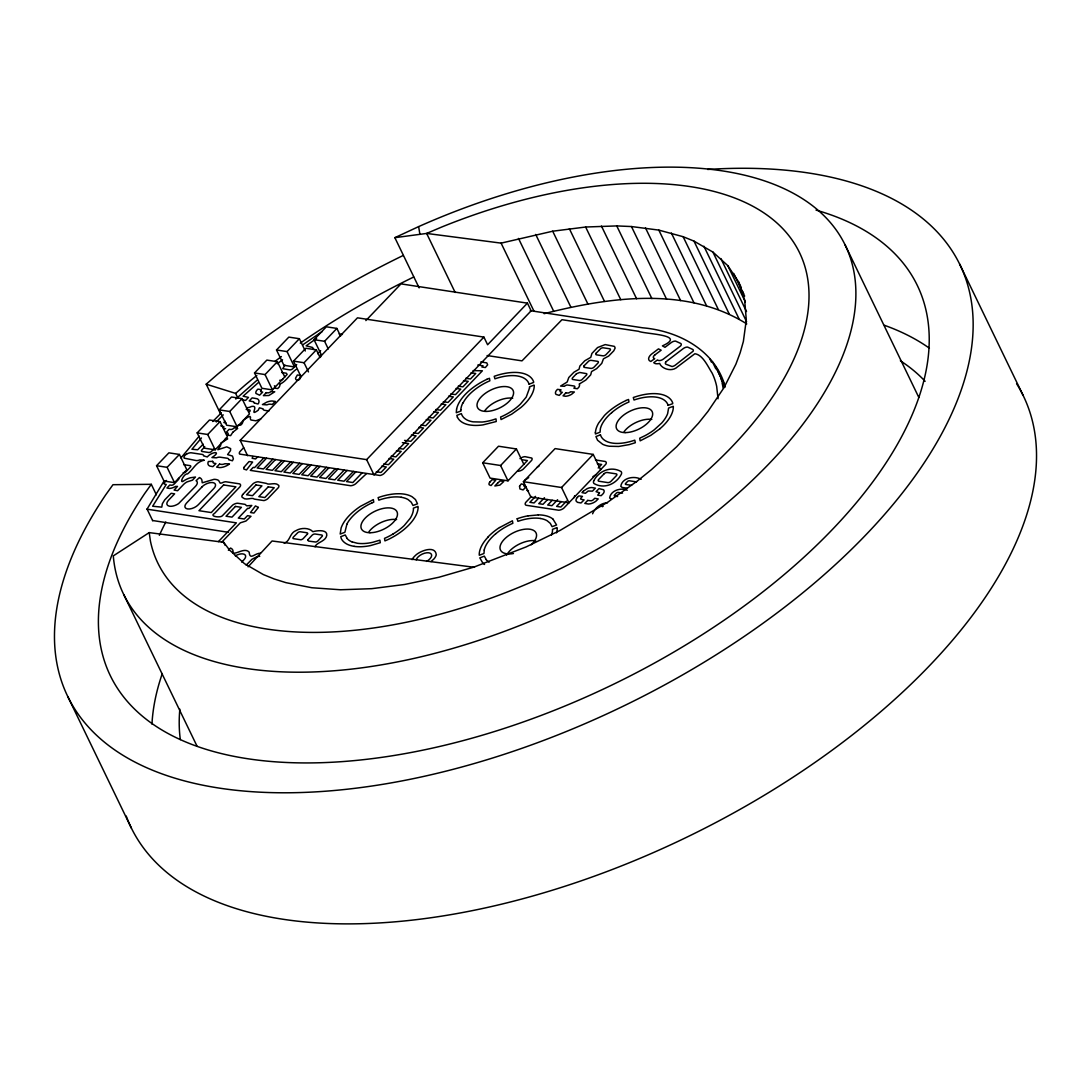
<?xml version="1.0" encoding="UTF-8"?>
<svg xmlns="http://www.w3.org/2000/svg" width="1091" height="1091" viewBox="0 0 1091 1091"><rect width="100%" height="100%" fill="white"/><g stroke="black" fill="none" stroke-linecap="round" stroke-linejoin="round"><path stroke-width="1.5" d="M220.709 443.369L220.6 445.714L217.845 449.71L226.751 446.86L230.624 448.606L230.515 450.583L227.583 454.606L232.478 456.065L233.379 458.861L232.41 460.784L228.769 459.734A4.95 2.509 -25.8 0 0 227.146 458.22L220.096 457.184A4.937 2.496 -25.8 0 0 216.441 457.825L211.94 457.538C222.428 450.719 211.845 451.456 207.29 456.952L203.649 455.902A4.95 2.509 -25.8 0 0 202.026 454.401L191.471 452.82A4.923 2.496 -25.8 0 0 186.575 454.115M456.57 409.043L456.283 412.725L460.975 410.993L460.961 409.684M484.268 550.055L483.954 553.505L479.276 555.251L479.249 553.819A42.14 21.329 -25.8 0 1 486.081 539.295L488.304 536.854M592.577 513.793C594.854 508.051 601.059 502.842 607.469 502.842M346.87 524.321L344.879 532.313L340.187 534.045L341.115 528.017A42.154 21.329 -25.8 0 1 360.507 506.306L373.354 499.596L373.763 502.133L371.922 502.924M218.418 541.613L236.365 522.862L147.026 509.17L164.1 480.954M274.673 387.591L275.191 386.432L274.387 385.791M249.607 411.689L250.03 411.075A2.468 1.255 -25.8 0 0 249.321 409.889L246.157 409.398M156.381 494.823L151.308 484.309L144.68 493.541A448.196 226.805 -25.8 0 0 282.951 762.309A448.196 226.805 -25.8 0 0 831.015 530.908A448.196 226.805 -25.8 0 0 816.041 210.099M180.956 457.893L199.176 436.182M573.784 497.782L574.111 497.401A5.073 2.564 -25.8 0 0 574.616 495.696M201.44 437.968L191.948 449.247L197.635 449.778L203.226 444.201M248.107 566.815L272.054 540.986L474.462 567.32M156.559 465.707L168.873 452.833L179.415 454.442L186.82 469.771L174.505 482.645L163.977 481.036L156.559 465.707L167.1 467.316L179.415 454.442M197.185 432.882L209.499 420.008L220.027 421.617L227.446 436.945L215.132 449.819L204.59 448.21L197.185 432.882L207.713 434.491L220.027 421.617M219.196 409.875L231.51 397.001L242.038 398.61L249.457 413.939L237.142 426.813L226.601 425.204L219.196 409.875L229.737 411.484L242.038 398.61M281.655 372.508L286.401 373.231L287.124 374.431L272.477 389.896L261.935 388.287L254.53 372.958L266.845 360.085L277.373 361.694L284.792 377.022M276.514 349.979L287.056 351.588L294.461 366.917L283.919 365.308L276.514 349.979L288.829 337.105L299.37 338.715L305.289 350.988M254.53 372.958L265.058 374.568L277.373 361.694M287.056 351.588L299.37 338.715M166.487 480.463L164.577 482.454A2.468 1.241 -25.8 0 0 164.305 484.036L166.241 484.459L152.631 506.238L161.768 507.138L162.354 503.756L164.727 499.883L171.164 493.309L174.615 493.841L168.628 500.101A8.387 4.241 -25.8 0 0 169.282 506.156A8.346 4.228 -25.8 0 0 173.796 505.829A8.387 4.241 -25.8 0 0 178.638 503.551L195.521 486.286A8.387 4.241 -25.8 0 0 196.748 481.213L196.066 480.695L199.435 477.558A13.474 6.819 -25.8 0 1 201.89 480.108L202.244 482.795L214.054 479.331A13.16 6.655 -25.8 0 1 218.595 480.463L220.232 483.177L221.882 482.958A5.073 2.564 -25.8 0 1 225.769 481.758L239.611 483.872A5.06 2.564 -25.8 0 1 240.061 486.681L214.559 513.397C208.736 516.384 219.905 517.993 222.182 515.961L232.547 505.201A5.073 2.564 -25.8 0 1 237.593 503.224L245.107 504.369L246.675 505.815L251.789 505.46L248.912 508.474L247.712 508.283L238.329 518.089L244.302 519.002L247.507 515.648L250.971 516.302L245.939 521.034L240.32 522.821L221.582 542.377M204.808 446.724L201.521 450.31A2.468 1.241 -25.8 0 0 202.244 451.51L208.558 452.465A2.468 1.255 -25.8 0 0 211.095 451.769L213.686 449.219M284.915 365.117L282.746 368.676L289.633 369.863A2.468 1.255 -25.8 0 0 292.852 368.608L296.697 364.571M300.925 376.45L293.506 361.121L305.821 348.261L316.363 349.856L320.072 357.521M321.45 355.011L314.031 339.683L326.345 326.809L336.887 328.418L340.583 336.083M293.506 361.121L304.048 362.73L316.363 349.856M314.031 339.683L324.572 341.278L336.887 328.418M317.672 353.729L320.645 350.634M240.184 440.369L357.466 317.822L483.899 337.092L487.609 344.756L527.43 303.148L531.14 310.812L374.036 474.967L366.631 459.638L240.184 440.369L247.602 455.711M243.661 447.678L239.843 451.729A5.06 2.564 -25.8 0 0 239.638 454.088L380.091 475.485A5.06 2.564 -25.8 0 0 383.868 473.671L482.386 370.79L473.099 370.613M365.853 320.59L400.997 283.878L527.43 303.148M257.803 456.665L255.608 458.943L252.144 458.288L252.839 456.502M263.967 457.784L254.585 467.589L253.207 467.384L250.33 470.385L350.675 485.727A5.06 2.564 -25.8 0 0 355.721 483.749L366.317 473.794M266.559 458.179L257.176 467.984L263.504 468.953L272.886 459.147M275.478 459.543L266.095 469.348L272.423 470.316L281.805 460.511M284.41 460.907L275.027 470.712L281.342 471.667L290.724 461.861M293.329 462.257L283.946 472.062L290.261 473.03L299.643 463.225M302.248 463.62L292.865 473.426L299.179 474.394L308.562 464.589M311.167 464.984L301.784 474.79L308.112 475.744L317.495 465.939M320.086 466.334L310.703 476.14L317.031 477.108L326.414 467.303M329.005 467.698L319.622 477.503L325.95 478.472L335.332 468.666M241.697 562.097L243.948 559.738A7.992 4.05 -25.8 0 0 244.179 554.242A7.992 4.05 -25.8 0 0 235.288 555.878M246.157 565.165L251.926 559.328L256.576 556.901A7.992 4.05 -25.8 0 1 259.753 556.315M337.937 469.062L328.555 478.867L334.869 479.822L344.251 470.016M347.129 470.426L337.746 480.231L344.06 481.199L353.443 471.394M366.631 459.638L483.899 337.092M355.911 471.762L346.529 481.567L352.843 482.536L362.226 472.73M522.848 459.856L527.417 460.552L508.011 480.831L490.091 478.103L482.686 462.775L498.519 446.219L516.425 448.96L523.844 464.289M482.686 462.775L500.592 465.502L516.425 448.96M523.421 481.69L561.551 487.5L568.957 502.828L530.84 497.019L523.421 481.69L555.087 448.592L593.218 454.401L600.623 469.744M531.372 496.46L525.698 502.446A5.073 2.564 -25.8 0 0 526.148 505.269L558.674 510.22A5.073 2.564 -25.8 0 0 563.72 508.242L605.764 464.302A5.06 2.564 -25.8 0 0 605.314 461.493L595.454 459.938M535.545 496.378L529.871 502.31L534.085 502.951L538.627 498.205M544.464 497.728L538.79 503.674L543.004 504.315L547.546 499.569M561.551 487.5L593.218 454.401M552.251 500.278L547.709 505.024L551.923 505.679L557.61 499.733M561.169 501.642L556.628 506.388L560.842 507.029L566.529 501.096M598.195 468.012L601.605 464.452L597.377 463.798M524.444 480.613L528.712 477.544M212.772 421.521L221.282 412.903M216.263 421.972L223.246 414.866M228.36 550.205L230.501 548.064L231.483 548.555A12.847 6.505 -25.8 0 1 232.874 552.81C235.642 554.924 244.616 547.109 249.157 552.114C249.866 560.801 254.694 553.042 260.449 553.232M235.779 399.033L257.121 380.145M296.125 369.454C290.111 373.572 286.606 381.332 279.76 384.196A7.542 3.818 -25.8 0 1 279.037 387.21L277.7 388.56L274.25 388.028M537.072 467.425L539.199 465.789M595.795 474.79L594.227 475.935A5.087 2.577 -25.8 0 1 592.931 476.562M225.223 421.235L223.873 422.531L226.178 422.967M220.709 414.198L206.199 384.182L217.354 374.458A495.587 250.78 -25.8 0 1 403.111 255.512M206.199 384.182L235.615 393.387L245.693 384.605A448.196 226.805 -25.8 0 1 256.849 375.454M258.172 382.764L243.116 396.197L248.489 397.397L245.625 400.411L242.134 399.879M431.054 561.592L433.959 558.919A13.392 6.778 -25.8 0 0 436.236 554.801C435.432 544.804 419.49 551.078 415.316 555.578A13.528 6.846 -25.8 0 0 412.071 559.669M659.973 428.722L650.754 435.377L640.172 440.832L639.708 438.227L645.013 435.691A37.108 18.779 -25.8 0 0 654.232 429.827L661.719 422.994A37.108 18.779 -25.8 0 0 667.637 413.639L668.592 408.048L673.283 406.302L673.338 406.998A42.208 21.356 -25.8 0 1 672.601 411.539A42.031 21.274 -25.8 0 1 659.973 428.722M277.319 363.794L282.528 359.771M186.588 454.101L185.497 454.892A4.923 2.496 -25.8 0 0 184.161 458.152L196.148 460.552A4.95 2.509 -25.8 0 0 199.803 459.897L204.303 460.184C195.834 461.902 193.884 468.83 187.584 473.876C183.82 473.099 178.338 485.29 184.256 480.531A13.474 6.819 -25.8 0 1 190.407 477.763L195.48 477.04L192.493 480.163L187.025 481.908A8.387 4.241 -25.8 0 0 183.574 484.472L177.588 490.732L174.124 490.077L177.492 486.409L175.556 486.436A7.528 3.805 -25.8 0 1 169.323 488.427L166.937 488.004L169.814 485.004L171.192 485.209A2.468 1.255 -25.8 0 0 173.714 484.513L178.651 479.358A2.468 1.255 -25.8 0 0 178.488 478.39M302.589 344.947L322.322 331.446M316.649 338.319L306.135 345.833L312.517 347.443L313.908 349.529M394.86 237.674L426.636 233.433L501.096 243.129L552.701 231.21L585.635 227.023L616.756 225.919L631.457 226.546L658.828 230.106L683.13 236.706L693.985 241.125L712.9 252.062L727.806 265.659L738.457 281.696L744.648 299.889L746.299 319.936L743.366 341.483L740.189 352.707L735.907 364.162L724.042 387.591L707.977 411.375L698.458 423.253L676.638 446.792L651.422 469.662L637.69 480.722L608.219 501.86L560.038 530.444L526.053 546.946L473.753 567.156L438.855 577.275L404.652 584.476L371.717 588.676L340.597 589.767L311.849 587.749L285.951 582.662L274.223 578.98L263.354 574.575L244.439 563.638L229.533 550.028L223.669 542.295L149.208 532.613L113.3 555.878A400.806 202.831 -25.8 0 0 518.034 626.179A400.806 202.831 -25.8 0 0 852.548 265.44A400.806 202.831 -25.8 0 0 418.63 226.614L394.86 237.674L419.135 287.888M499.61 527.553L512.429 520.802L512.838 523.325L510.997 524.13A36.93 18.683 -25.8 0 0 501.301 529.599A36.835 18.642 -25.8 0 0 495.641 533.881M221.105 442.932L227.678 438.868L225.373 438.432M284.11 543.113C290.356 541.422 289.388 533.049 296.125 530.553C300.966 527.662 309.135 527.526 312.844 531.699C317.072 530.471 327.627 529.244 326.755 535.463C325.609 541.613 316.431 542.295 315.067 546.809M260.776 418.917L255.894 420.799L250.985 420.008A8.087 4.091 -25.8 0 1 250.575 417.239C250.712 414.416 243.879 419.871 242.666 420.853A7.555 3.818 -25.8 0 1 241.957 423.867L240.606 425.204L238.315 424.849M486.927 379.286L489.45 378.277L489.859 380.8L488.018 381.605A36.971 18.711 -25.8 0 0 463.034 403.015M626.016 400.479L628.539 399.47L628.948 402.006L627.107 402.797A36.93 18.683 -25.8 0 0 617.411 408.266A36.889 18.67 -25.8 0 0 611.696 412.643M529.108 384.141L533.608 382.491L533.594 381.714A42.044 21.274 -25.8 0 0 512.047 372.495A41.949 21.22 -25.8 0 0 497.891 375.099L494.223 376.3L494.919 378.822A36.971 18.711 -25.8 0 1 529.08 384.168M668.183 405.334L672.697 403.684L672.683 402.906A42.031 21.274 -25.8 0 0 636.98 396.319L633.312 397.492L634.007 400.015A36.985 18.711 -25.8 0 1 668.142 405.375M544.136 313.676C609.596 297.093 686.457 286.019 746.762 323.918M528.112 515.852L538.245 514.925M151.308 484.309L112.973 484.704L105.65 494.919A495.587 250.78 -25.8 0 0 308.698 792.23A495.587 250.78 -25.8 0 0 927.568 457.647A495.587 250.78 -25.8 0 0 707.65 169.46M517.611 471.189L519.357 471.053A5.087 2.577 -25.8 0 0 523.135 469.239L531.59 460.416A5.087 2.577 -25.8 0 0 531.794 458.056L525.016 456.665A5.06 2.564 -25.8 0 0 519.971 458.643M220.764 425.79L223.941 426.731A2.468 1.255 -25.8 0 0 224.228 428.531L225.605 428.736M480.763 361.939L486.804 362.88L487.636 364.844L485.345 367.544L481.908 367.012L483.054 365.812L477.817 365.021M530.253 310.676L642.749 327.818C677.743 330.778 714.387 349.597 724.847 385.518L715 365.58M487.091 355.543L522.003 360.862L561.974 319.704L638.521 331.296C644.808 334.228 687.807 334.419 662.442 345.874L664.978 347.306L671.306 342.547A3.955 2.005 -25.8 0 1 675.602 341.115L680.62 343.42A3.955 2.005 -25.8 0 1 680.552 345.983L663.273 359.144A3.955 2.005 -25.8 0 1 658.173 360.344L657.409 359.975L653.741 362.73L655.132 363.548A9.014 4.569 -25.8 0 0 659.673 363.439C661.582 368.744 671.879 372.44 677.511 366.821L694.858 353.743C702.836 354.739 707.827 366.453 712.109 373.081A223.028 112.864 -25.8 0 1 716.692 386.432L718.042 398.788M471.039 372.767L475.717 373.477L470.453 378.986L465.762 378.277M463.511 380.636L468.189 381.345L462.911 386.869L458.234 386.146M456.065 388.423L460.743 389.132L455.465 394.642L450.788 393.933M448.606 396.197L453.297 396.906L448.019 402.429L443.341 401.706M441.159 403.984L445.851 404.693L440.573 410.202L435.882 409.493M433.713 411.757L438.405 412.48L433.127 417.989L428.436 417.28M426.267 419.544L430.959 420.253L425.681 425.776L420.99 425.054M418.821 427.331L423.513 428.04L418.235 433.55L413.544 432.841M268.931 410.98L264.718 410.339A4.937 2.496 -25.8 0 1 263.081 408.852L259.44 407.802L258.185 410.243C248.134 417.403 260.204 404.447 251.244 406.561L250.466 406.957A4.923 2.496 -25.8 0 1 246.811 407.611M411.375 435.104L416.066 435.827L410.789 441.337L404.543 440.382M402.374 442.646L408.607 443.601L403.329 449.124L398.651 448.401M636.585 481.881L629.384 480.79A1.486 0.75 -25.8 0 0 627.448 481.554L625.688 483.381A1.486 0.75 -25.8 0 0 625.866 484.472L631.621 485.345M396.483 450.665L401.161 451.388L395.883 456.897L391.205 456.188M627.284 488.25L622.17 487.459L620.806 486.327C621.979 477.694 634.512 475.444 641.126 479.358M627.257 490.241C620.943 487.322 610.537 490.5 609.664 497.973L611.26 499.146M622.566 493.091L618.242 492.436A1.486 0.75 -25.8 0 0 616.306 493.187L614.547 495.028A1.486 0.75 -25.8 0 0 614.724 496.105L617.601 496.555M389.037 458.452L393.715 459.161L388.437 464.684L383.759 463.961M381.591 466.239L386.269 466.948L380.991 472.458L376.313 471.748M183.629 464.643L189.957 465.612A2.468 1.255 -25.8 0 1 190.68 466.798L185.743 471.953A2.468 1.255 -25.8 0 1 183.206 472.648M152.576 520.502L228.455 532.313M339.124 333.982L342.438 334.501M526.871 490.377L528.48 490.745M352.161 541.886L357.152 543.223A37.08 18.765 -25.8 0 0 372.604 542.336L379.9 540.181L380.295 542.704L370.435 545.595A42.154 21.329 -25.8 0 1 354.125 546.359M320.822 356.716L320.29 356.512A2.346 1.186 -25.8 0 1 320.549 355.011M553.069 519.289L556.587 525.003L552.087 526.667L550.273 523.339L547.15 520.748A36.821 18.629 -25.8 0 0 540.304 518.47M486.136 559.478L484.349 556.137L479.822 557.869L482.849 563.12A42.14 21.329 -25.8 0 0 484.554 564.456M347.047 538.286L345.261 534.945L340.747 536.677L341.319 538.668A42.058 21.288 -25.8 0 0 354.152 546.332M959.616 264.049L1022.99 395.147M844.939 244.589L918.854 397.492M738.457 281.696L741.375 287.751M742.112 290.547L743.585 293.574M733.684 273.391L744.662 296.111M727.806 265.659L745.385 302.002M720.878 258.54L746.503 311.549M712.9 252.062L746.585 321.722M703.927 246.239L739.071 318.927M693.985 241.125L729.129 313.813M683.13 236.706L718.273 309.394M671.388 233.038L706.532 305.725M658.828 230.106L693.971 302.793M717.319 369.713L725.079 387.114M712.341 361.626L715.805 368.813M720.919 378.495L724.274 387.428M710.036 359.28L711.427 362.157M645.504 227.937L680.634 300.625M631.457 226.546L666.587 299.234M616.756 225.919L651.886 298.607M601.455 226.082L636.599 298.77M585.635 227.023L620.779 299.711M569.366 228.728L604.496 301.416M552.701 231.21L587.831 303.898M535.708 234.442L570.852 307.13M518.484 238.424L553.628 311.112M501.096 243.129L534.031 311.276M455.179 292.497L426.636 233.433L441.582 227.078A356.416 180.356 -25.8 0 1 806.931 274.618A356.416 180.356 -25.8 0 1 515.757 588.622A356.416 180.356 -25.8 0 1 150.422 541.081L149.208 532.613M500.592 465.502L508.011 480.831M324.572 341.278L328.268 348.943M304.048 362.73L308.494 371.922M265.058 374.568L272.477 389.896M235.615 393.387L237.783 397.901M229.737 411.484L237.142 426.813M207.713 434.491L215.132 449.819M223.669 542.295L225.141 545.323M167.1 467.316L174.505 482.645M147.026 509.006L152.713 520.762M123.842 594.759L197.021 746.135M68.01 697.013L131.384 828.11M457.415 417.348L456.843 415.357L461.37 413.625A36.889 18.67 -25.8 0 0 464.548 418.358L466.252 419.571A36.971 18.711 -25.8 0 0 473.126 421.849L482.14 422.04A37.189 18.82 -25.8 0 0 492.218 420.076L495.996 418.862L496.255 421.521L482.999 424.89A41.894 21.193 -25.8 0 1 473.194 425.354L470.235 425.04A42.235 21.37 -25.8 0 1 465.857 423.99A42.044 21.274 -25.8 0 1 457.47 417.321M722.187 383.118L723.101 387.878M418.63 226.614L419.899 234.279M517.202 518.811L517.898 521.334A37.067 18.752 -25.8 0 1 540.29 518.443M595.345 432.5L595.413 433.986L600.064 432.186L600.364 428.736A36.985 18.711 -25.8 0 1 611.765 412.575M513.425 553.532A19.747 9.996 -25.8 0 1 501.737 542.486A19.747 9.996 -25.8 0 1 528.862 529.108A19.747 9.996 -25.8 0 1 531.14 544.791M506.674 555.06A19.747 9.996 -25.8 0 1 535.695 540.754M368.963 531.699A19.747 9.996 -25.8 0 1 396.606 519.561M485.059 410.38A19.747 9.996 -25.8 0 1 512.715 398.229M624.147 431.572A19.747 9.996 -25.8 0 1 651.791 419.435M282.883 379.013A2.468 1.255 -25.8 0 1 281.328 380.023M280.442 380.268A2.468 1.255 -25.8 0 1 279.664 380.282M389.092 497.523A37.094 18.765 -25.8 0 0 378.809 500.142L378.113 497.619A42.058 21.288 -25.8 0 1 395.938 493.8L399.17 493.732A42.058 21.288 -25.8 0 1 412.18 496.814L415.48 499.555L417.512 503.81L412.998 505.474L411.184 502.146L408.061 499.555A36.821 18.629 -25.8 0 0 401.215 497.278M393.019 534.017A37.08 18.765 -25.8 0 0 404.284 525.467L410.121 518.416A37.08 18.765 -25.8 0 0 413.434 509.402L413.407 508.174L417.948 506.388L418.139 507.124A42.058 21.288 -25.8 0 1 415.33 516.52L413.803 519.016A42.058 21.288 -25.8 0 1 388.641 539.281L384.932 540.891L384.523 538.354L386.473 537.495A36.944 18.697 -25.8 0 0 393.074 533.99M352.038 541.927A37.08 18.765 -25.8 0 1 346.938 538.327M346.747 524.348A37.08 18.765 -25.8 0 1 371.84 502.91M389.037 497.496A37.08 18.765 -25.8 0 1 401.202 497.237M551.541 534.972A37.067 18.752 -25.8 0 0 552.51 530.594L552.482 529.367L557.037 527.58L557.228 528.317A42.208 21.356 -25.8 0 1 556.505 532.872M489.163 562.11A37.067 18.752 -25.8 0 1 486.054 559.506M484.186 550.055A37.067 18.752 -25.8 0 1 495.587 533.854M538.313 514.857A42.14 21.329 -25.8 0 1 553.164 519.221M456.624 409.016A42.044 21.274 -25.8 0 1 486.954 379.3M460.838 409.616A37.189 18.82 -25.8 0 1 462.843 402.934M488.113 536.854A42.208 21.356 -25.8 0 1 499.433 527.553M517.107 518.77A42.208 21.356 -25.8 0 1 528.03 515.811M595.427 432.5A42.031 21.274 -25.8 0 1 598.673 423.008L604.4 415.535A42.031 21.274 -25.8 0 1 626.043 400.506M602.314 506.715A2.468 1.255 -25.8 0 1 603.173 506.279M416.216 559.833A8.387 4.241 -25.8 0 1 428.872 552.81A8.387 4.241 -25.8 0 1 426.554 561.415M274.809 361.489A448.196 226.805 -25.8 0 1 281.396 356.58M300.284 343.092A448.196 226.805 -25.8 0 1 413.694 277.019M1016.58 383.664A495.587 250.78 -25.8 0 1 687.889 836.661A495.587 250.78 -25.8 0 1 126.201 816.027M180.329 739.575A418.576 211.818 -25.8 0 1 179.851 709.191M900.361 360.78A418.576 211.818 -25.8 0 1 925.113 381.305M151.963 724.124A448.196 226.805 -25.8 0 1 162.286 673.57M884.501 325.323A448.196 226.805 -25.8 0 1 929.382 348.193M159.354 535.313A400.806 202.831 -25.8 0 1 165.805 522.043M579.416 383.95L579.389 384.4A7.542 3.818 -25.8 0 1 578.666 387.414L577.33 388.751L573.88 388.232L574.725 387.182A2.468 1.241 -25.8 0 0 574.016 385.996L567.688 385.028A2.468 1.255 -25.8 0 0 564.47 386.296L560.583 386.078L567.17 382L568.806 377.486L573.948 372.208L579.021 369.276L579.88 366.003L584.79 360.78L590.763 357.343L591.908 353.443L597.554 347.552L605.191 344.592L614.492 346.406L615.147 348.043L613.783 350.811L608.655 356.075L603.418 358.844L601.768 363.371L596.627 368.635L591.567 371.567L590.695 374.854L585.785 380.063L579.416 383.95M243.675 467.603L243.866 469.075L246.525 469.935L252.635 462.052L249.048 461.548L243.675 467.603M258.362 507.41L253.93 513.07L250.48 512.538L255.444 505.938L258.362 507.41M529.53 388.082L526.23 397.097L520.393 404.134A36.971 18.711 -25.8 0 1 502.583 416.176L500.619 417.021L501.042 419.571L511.665 414.185L520.884 407.529A42.044 21.274 -25.8 0 0 534.249 385.805L534.058 385.068L529.503 386.841L529.53 388.082M300.352 376.259C301.307 377.841 299.057 380.814 297.011 380.254A7.392 3.737 -25.8 0 1 295.566 378.127L297.366 374.977L300.952 375.481L300.352 376.259M307.785 539.881L308.494 541.068L315.599 542.022A2.468 1.255 -25.8 0 0 318.04 540.768L322.281 536.172A2.468 1.241 -25.8 0 0 321.559 534.985L315.244 534.017A2.468 1.255 -25.8 0 0 312.026 535.286L307.785 539.881M560.229 390.892L560.379 391.86L562.315 392.283L559.219 395.378L556.069 394.41A7.528 3.805 -25.8 0 1 556.287 390.66L557.474 389.337L561.074 389.842L560.229 390.892M260.599 390.687L260.763 391.655L262.699 392.092L259.59 395.187L255.949 393.469A7.528 3.805 -25.8 0 1 256.658 390.455L257.858 389.132L261.445 389.651L260.599 390.687M599.464 492.723L597.718 495.164L601.168 495.682L603.309 493.5A7.528 3.805 -25.8 0 0 603.528 489.75L599 488.604L596.054 491.686L599.464 492.723M254.312 402.961L257.953 404.011L258.54 403.261A9.969 5.046 -25.8 0 0 258.662 400.07A10.024 5.073 -25.8 0 0 257.067 398.72L252.144 397.874L249.184 400.942L253.576 401.774L254.312 402.961M212.69 461.343L213.331 463.02L215.963 463.566L212.854 466.662L209.854 466.062A9.983 5.046 -25.8 0 1 208.367 461.52L212.69 461.343M519.534 486.286L519.93 488.945L523.066 489.927L526.176 486.831L524.798 486.613A2.468 1.255 -25.8 0 1 524.512 484.827L521.334 483.872L519.534 486.286M232.819 432.241L230.637 435.623L227.201 435.091L228.046 434.054A2.468 1.255 -25.8 0 0 227.323 432.868L225.946 432.65L229.178 429.281L230.556 429.486A2.468 1.255 -25.8 0 0 233.079 428.79L234.197 427.795L237.647 428.449L232.819 432.241M593.777 480.763L593.668 480.954A7.528 3.805 -25.8 0 0 594.104 483.613C604.332 489.423 616.388 483.995 621.393 474.135A7.528 3.805 -25.8 0 0 620.956 471.489C610.81 465.775 598.836 470.971 593.777 480.763M666.069 361.694L665.524 362.471A3.941 1.991 -25.8 0 0 666.001 364.244L672.029 366.521A3.941 1.991 -25.8 0 0 675.315 365.13L693.126 351.193A3.941 1.991 -25.8 0 0 692.662 349.42L687.644 347.102A3.955 2.005 -25.8 0 0 683.348 348.534L666.069 361.694M307.526 533.935L303.284 538.518A2.468 1.255 -25.8 0 1 300.857 539.772L293.193 538.599A2.468 1.255 -25.8 0 1 293.452 537.017L297.966 532.476A2.468 1.241 -25.8 0 1 300.489 531.781L306.816 532.735A2.468 1.241 -25.8 0 1 307.526 533.935M584.258 365.621L583.835 366.221A2.468 1.255 -25.8 0 0 584.544 367.422L590.872 368.376A2.468 1.255 -25.8 0 0 594.09 367.108L597.895 363.126A2.468 1.255 -25.8 0 0 597.609 361.339L591.295 360.371A2.468 1.255 -25.8 0 0 588.758 361.066L584.258 365.621M596.272 353.061L595.85 353.661A2.468 1.255 -25.8 0 0 596.572 354.848L602.887 355.816A2.468 1.255 -25.8 0 0 606.105 354.548L609.924 350.566A2.468 1.255 -25.8 0 0 609.637 348.765L603.309 347.811A2.468 1.255 -25.8 0 0 600.786 348.506L596.272 353.061M242.707 494.523L242.393 494.905A5.06 2.564 -25.8 0 0 242.843 497.728C246.02 500.974 252.062 496.8 254.476 499.146L263.913 500.578A5.087 2.577 -25.8 0 0 267.704 498.764L278.382 487.609A5.087 2.577 -25.8 0 0 278.587 485.25C275.314 481.745 268.959 485.563 266.286 483.381L258.117 481.772A5.06 2.564 -25.8 0 0 253.071 483.749L242.707 494.523M489.832 482.099L489.532 482.454A5.087 2.577 -25.8 0 0 489.273 484.813L491.045 485.536L495.75 480.19L492.15 479.672L489.832 482.099M577.384 497.414L576.853 498.055A7.555 3.818 -25.8 0 0 576.143 501.069L577.48 502.337L581.026 502.965L584.121 499.869L580.957 499.255A2.468 1.241 -25.8 0 1 581.23 497.673L582.444 496.391L578.857 495.887L577.384 497.414M266.259 392.637L263.395 395.638L268.863 395.501L274.741 391.792L270.854 391.574A2.468 1.255 -25.8 0 1 267.636 392.842L266.259 392.637M275.191 401.474L272.314 404.475L270.582 404.215A4.937 2.496 -25.8 0 0 266.94 404.856L262.426 404.57L266.913 402.088A10.051 5.087 -25.8 0 1 272.15 400.983L275.191 401.474M219.523 464.111L216.659 467.112L219.7 467.603A9.983 5.06 -25.8 0 0 228.387 464.752L229.478 463.907L224.91 463.73A4.95 2.509 -25.8 0 1 221.255 464.371L219.523 464.111M202.108 486.804L186.629 502.978A8.183 4.146 -25.8 0 0 187.611 508.952A8.183 4.146 -25.8 0 0 198.289 504.751L213.768 488.577A8.196 4.146 -25.8 0 0 214.627 483.299A8.196 4.146 -25.8 0 0 207.072 483.545L205.476 484.295A8.196 4.146 -25.8 0 0 202.108 486.804M223.6 484.95L198.971 510.683L211.259 512.565L235.888 486.831L223.6 484.95M235.424 506.415L226.042 516.22L232.015 517.12L241.397 507.329L235.424 506.415M255.949 484.963L246.566 494.769L252.539 495.682L261.922 485.877L255.949 484.963M268.236 486.845L258.853 496.637L264.827 497.551L274.209 487.745L268.236 486.845M576.484 373.736L572.68 377.718A2.468 1.255 -25.8 0 0 572.966 379.518L579.294 380.486A2.468 1.241 -25.8 0 0 581.817 379.777L586.317 375.236A2.468 1.255 -25.8 0 0 586.59 373.654L579.716 372.467L576.484 373.736M565.888 392.828L563.024 395.828L565.397 396.251A7.528 3.818 -25.8 0 0 571.643 394.26L574.371 391.996L570.484 391.778A2.468 1.255 -25.8 0 1 568.056 393.033L565.888 392.828M497.728 482.986L494.85 485.986L499.869 485.086L503.769 481.54L500.319 480.886L497.728 482.986M583.399 491.141L581.967 492.627L585.431 493.282L588.199 491.005L592.481 491.141L595.359 488.141L591.745 487.527A7.528 3.805 -25.8 0 0 587.04 488.713L583.399 491.141M604.1 473.78L598.673 479.44A2.468 1.255 -25.8 0 0 598.959 481.24L607.742 482.59A2.468 1.255 -25.8 0 0 610.96 481.322L616.388 475.649A2.468 1.255 -25.8 0 0 616.101 473.849L607.319 472.512A2.468 1.255 -25.8 0 0 604.1 473.78M587.694 500.414L584.817 503.415L588.431 504.028A7.528 3.805 -25.8 0 0 596.054 501.069L598.209 498.928L594.745 498.273L593.518 499.555A2.468 1.241 -25.8 0 1 591.077 500.796L587.694 500.414M654.845 354.957L654.027 355.693A3.955 2.005 -25.8 0 0 653.959 358.257L654.723 358.639L650.836 361.462L649.431 360.685A9.014 4.569 -25.8 0 1 651.177 354.411L658.459 348.888L661.173 350.184L654.845 354.957M600.445 434.818L595.931 436.55L597.568 440.259L602.655 444.269A42.235 21.37 -25.8 0 0 609.31 446.233L618.652 446.464L629.234 444.61L635.33 442.714L634.771 440.164A36.985 18.711 -25.8 0 1 605.355 440.764L603.637 439.564A36.889 18.67 -25.8 0 1 600.445 434.818M486.04 411.416A19.747 9.996 -25.8 0 0 513.602 392.828A19.747 9.996 -25.8 0 0 486.245 392.678A19.747 9.996 -25.8 0 0 486.04 411.416M369.944 532.735A19.747 9.996 -25.8 0 0 397.492 514.147A19.747 9.996 -25.8 0 0 370.149 513.997A19.747 9.996 -25.8 0 0 369.944 532.735M625.129 432.609A19.747 9.996 -25.8 0 0 652.677 414.021A19.747 9.996 -25.8 0 0 625.334 413.871A19.747 9.996 -25.8 0 0 625.129 432.609"/></g></svg>
